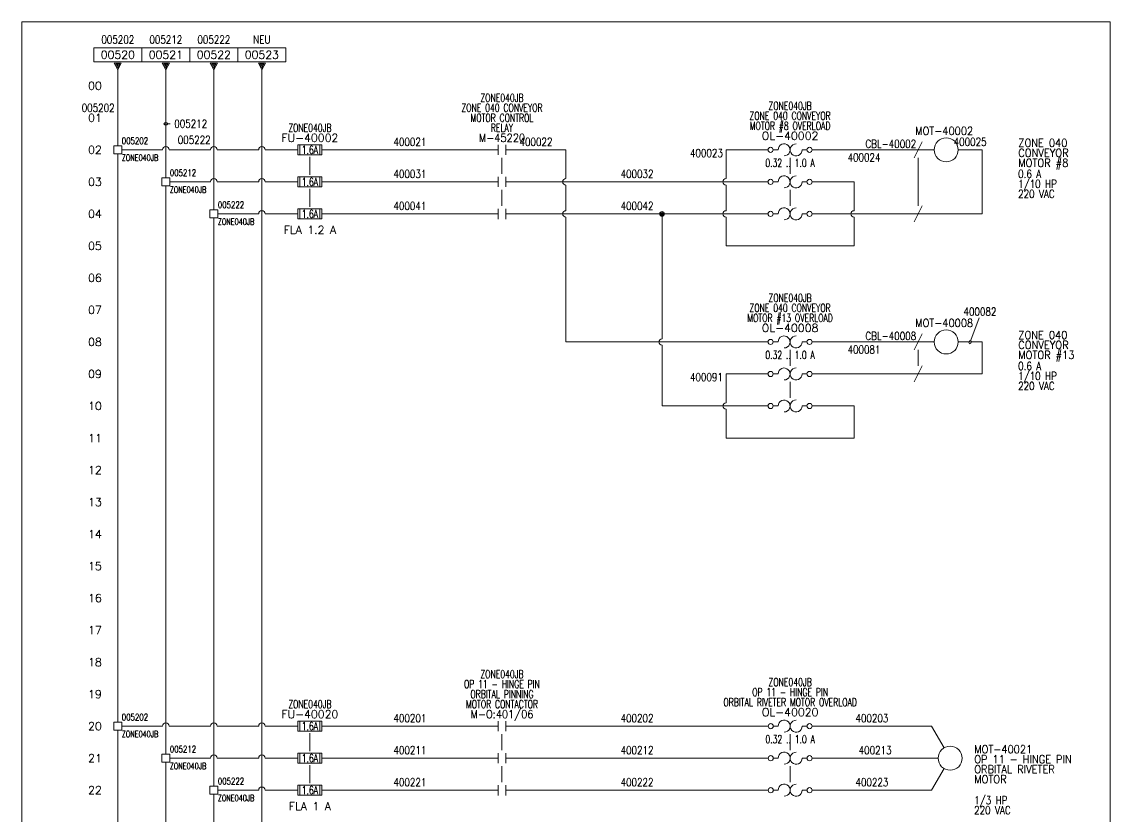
# Model space of a CAD drawing. Header units: inches. Extents: x 0 to 17, y 0 to 23.
# Drawn here: x 0 to 17, y 10.59 to 23 of the extents above; entities that cross this region are included whole.
import ezdxf
from ezdxf.enums import TextEntityAlignment as Align

# ---------------------------------------------------------------- set-up
doc = ezdxf.new("R2010")
doc.units = ezdxf.units.IN
doc.header["$MEASUREMENT"] = 0
doc.layers.get('0').update_dxf_attribs({"lineweight": 5})
for name, color, linetype, lineweight in [('DESC', 1, 'Continuous', 5), ('DESCCHILD', 1, 'Continuous', 5), ('LINK', 7, 'Continuous', 5), ('LOC', 252, 'Continuous', 5), ('MISC', 2, 'Continuous', 5), ('SYMS', 7, 'Continuous', 5), ('TAGS', 2, 'Continuous', 5), ('Title_Block_Info', 2, 'Continuous', 5), ('WIRENO', 1, 'Continuous', 5), ('WIRES', 7, 'Continuous', 5), ('XREF', 1, 'Continuous', 5)]:
    doc.layers.add(name, color=color, linetype=linetype, lineweight=lineweight)
doc.layers.add('WIRENO_DEST', color=1, linetype='Continuous')
doc.styles.get("Standard").update_dxf_attribs({"font": 'romans.shx'})
doc.styles.add('WD', font='romans.shx')

# ---------------------------------------------------------------- blocks, each defined once
blk = doc.blocks.new('WD_MLRH')
at = {"color": 2, "style": 'WD'}
blk.add_attdef('RUNGFIRST', text='', height=0.125, dxfattribs=at).set_placement((-0.25, 0), align=Align.MIDDLE_RIGHT)
at = {"style": 'WD', "flags": 1}
for tag, p in [('RUNGHORV', (-0.25, -0.127)), ('RUNGINC', (-0.25, -0.163)), ('WIRE-START', (-0.25, -0.356)), ('WIREMODE', (-0.25, -0.281)), ('RUNGDIST', (-0.25, -0.2)), ('RUNGCNT', (-0.25, -0.237)), ('WIREFMT', (-0.25, -0.321)), ('WIRE-GSUF', (-0.25, -0.396)), ('PH3SPACE', (-0.25, -0.437))]:
    blk.add_attdef(tag, text='', height=0.025, dxfattribs=at).set_placement(p, align=Align.RIGHT)
blk = doc.blocks.new('HOL11')
for p, q in [((-0.264, 0), (-0.188, 0)), ((0.188, 0), (0.264, 0))]:
    blk.add_line(p, q)
at = {"linetype": 'Continuous'}
for centre in [(-0.304, 0), (0.304, 0)]:
    blk.add_circle(centre, 0.04, dxfattribs=at)
for centre, start, end in [((-0.094, 0), 270.001, 180.002), ((0.094, 0), 90, 0.001)]:
    blk.add_arc(centre, 0.0938, start, end)
at = {"style": 'WD', "width": 0.7}
for tag, p in [('INST', (0, 0.795)), ('LOC', (0, 0.625)), ('DESC1', (0, 0.469)), ('DESC2', (0, 0.312)), ('RATING1', (0, -0.266))]:
    blk.add_attdef(tag, text='', height=0.125, dxfattribs=at).set_placement(p, align=Align.CENTER)
at = {"style": 'WD'}
blk.add_attdef('TAG1', text='', height=0.125, dxfattribs=at).set_placement((0, 0.156), align=Align.CENTER)
for tag, p, flags in [('X4TERM01', (-0.344, 0), 1), ('FAMILY', (0.205, 0.152), 9), ('X1TERM02', (0.344, 0), 1)]:
    blk.add_attdef(tag, p, '', height=0.01, dxfattribs=dict(at, flags=flags))
for tag, p in [('X2LINK', (0, 0.125)), ('X8LINK', (0, -0.125))]:
    blk.add_attdef(tag, p, '', height=0.01, dxfattribs=at)
at = {"linetype": 'Continuous', "style": 'WD', "flags": 9}
for tag, p in [('ASSYCODE', (0.219, 0.062)), ('MFG', (0.228, 0.089)), ('CAT', (0.23, 0.108))]:
    blk.add_attdef(tag, text='', height=0.01, dxfattribs=at).set_placement(p, align=Align.CENTER)
at = {"linetype": 'Continuous', "style": 'WD', "flags": 8}
blk.add_attdef('TERM01', text='', height=0.125, dxfattribs=at).set_placement((-0.406, -0.031), align=Align.TOP_RIGHT)
blk.add_attdef('TERM02', text='', height=0.125, dxfattribs=at).set_placement((0.406, -0.031), align=Align.TOP_LEFT)
blk = doc.blocks.new('HOL21')
for p, q in [((-0.264, 0), (-0.188, 0)), ((0.188, 0), (0.264, 0))]:
    blk.add_line(p, q)
at = {"linetype": 'Continuous'}
for centre in [(-0.304, 0), (0.304, 0)]:
    blk.add_circle(centre, 0.04, dxfattribs=at)
for centre, start, end in [((-0.094, 0), 270.001, 180.002), ((0.094, 0), 90, 0.001)]:
    blk.add_arc(centre, 0.0938, start, end)
at = {"style": 'WD', "width": 0.7}
for tag, p in [('INST', (0, 0.81)), ('LOC', (0, 0.641)), ('DESC1', (0, 0.484)), ('DESC2', (0, 0.328))]:
    blk.add_attdef(tag, text='', height=0.125, dxfattribs=at).set_placement(p, align=Align.CENTER)
at = {"style": 'WD'}
blk.add_attdef('TAG2', text='', height=0.125, dxfattribs=at).set_placement((0, 0.172), align=Align.CENTER)
for tag, p, flags in [('X4TERM01', (-0.344, 0), 1), ('FAMILY', (0.205, 0.152), 9), ('X1TERM02', (0.344, 0), 1)]:
    blk.add_attdef(tag, p, '', height=0.01, dxfattribs=dict(at, flags=flags))
for tag, p in [('X2LINK', (0, 0.125)), ('X8LINK', (0, -0.125))]:
    blk.add_attdef(tag, p, '', height=0.01, dxfattribs=at)
at = {"linetype": 'Continuous', "style": 'WD', "flags": 8}
blk.add_attdef('TERM01', text='', height=0.125, dxfattribs=at).set_placement((-0.406, -0.016), align=Align.TOP_RIGHT)
blk.add_attdef('TERM02', text='', height=0.125, dxfattribs=at).set_placement((0.406, -0.016), align=Align.TOP_LEFT)
blk = doc.blocks.new('HA2D2')
for p, q in [((0.375, 0.344), (-0.375, 0.344)), ((-0.375, 0.344), (-0.375, 0.125)), ((0.375, 0.125), (0.375, 0.344)), ((-0.375, 0.125), (0.375, 0.125)), ((0.055, 0.102), (-0.055, 0.102)), ((-0.055, 0.102), (0, 0)), ((0, 0.023), (-0.031, 0.086)), ((-0.031, 0.086), (0.031, 0.086)), ((0, 0.055), (-0.008, 0.07)), ((-0.008, 0.07), (0.008, 0.07)), ((0, 0), (0.055, 0.102)), ((0.031, 0.086), (0, 0.023)), ((0.008, 0.07), (0, 0.055))]:
    blk.add_line(p, q)
at = {"style": 'WD', "width": 0.8, "flags": 8}
for tag, p in [('DESC1', (0, 0.722)), ('WIRENO', (0, 0.534))]:
    blk.add_attdef(tag, text='', height=0.125, dxfattribs=at).set_placement(p, align=Align.TOP_CENTER)
at = {"style": 'WD'}
blk.add_attdef('XREF', text='', height=0.125, dxfattribs=at).set_placement((0, 0.172), align=Align.CENTER)
at = {"style": 'WD', "flags": 1}
for tag, p in [('X8TERM01', (0, 0)), ('SIGCODE', (0.088, 0.066))]:
    blk.add_attdef(tag, p, '', height=0.01, dxfattribs=at)
blk = doc.blocks.new('HMO12')
blk.add_circle((0, 0), 0.188)
at = {"style": 'WD'}
for tag, width, p in [('INST', 0.7, (-0.026, 0.559)), ('LOC', 0.7, (-0.026, 0.39)), ('TAG1', 0.9, (-0.031, 0.234))]:
    blk.add_attdef(tag, text='', height=0.125, dxfattribs=dict(at, width=width)).set_placement(p, align=Align.CENTER)
at = {"style": 'WD', "flags": 9}
blk.add_attdef('FAMILY', text='', height=0.01, dxfattribs=at).set_placement((-0.005, 0.17), align=Align.CENTER)
at = {"style": 'WD'}
for tag, p, width in [('DESC1', (1.126, 0.046), 0.9), ('DESC2', (1.126, -0.11), 0.9), ('DESC3', (1.126, -0.266), 0.9), ('RATING1', (1.125, -0.438), 0.8), ('RATING2', (1.125, -0.594), 0.8), ('RATING3', (1.125, -0.75), 0.8), ('RATING4', (1.125, -0.906), 0.8)]:
    blk.add_attdef(tag, p, '', height=0.125, dxfattribs=dict(at, width=width))
at = {"style": 'WD', "flags": 1}
for tag, p in [('X4TERM01', (-0.188, 0)), ('X1TERM02', (0.188, 0)), ('X0TERM03', (0.133, -0.133))]:
    blk.add_attdef(tag, p, '', height=0.01, dxfattribs=at)
at = {"linetype": 'Continuous', "style": 'WD', "flags": 9}
blk.add_attdef('ASSYCODE', text='', height=0.01, dxfattribs=at).set_placement((0, 0.125), align=Align.CENTER)
at = {"linetype": 'Continuous', "style": 'WD', "flags": 1}
for tag, p in [('MFG', (0, 0.14)), ('CAT', (0, 0.159))]:
    blk.add_attdef(tag, text='', height=0.01, dxfattribs=at).set_placement(p, align=Align.MIDDLE)
at = {"linetype": 'Continuous', "style": 'WD'}
blk.add_attdef('TERM01', text='', height=0.125, dxfattribs=at).set_placement((-0.231, -0.035), align=Align.TOP_RIGHT)
for tag, p in [('TERM02', (0.231, -0.035)), ('TERM03', (0.062, -0.219))]:
    blk.add_attdef(tag, text='', height=0.125, dxfattribs=at).set_placement(p, align=Align.TOP_LEFT)
blk = doc.blocks.new('HFU1')
for p, q in [((-0.188, -0.078), (-0.188, 0.078)), ((-0.188, 0.078), (0.188, 0.078)), ((-0.156, 0.078), (-0.156, -0.078)), ((0.156, 0.078), (0.156, -0.078)), ((0.188, 0.078), (0.188, -0.078)), ((0.188, -0.078), (-0.188, -0.078))]:
    blk.add_line(p, q)
at = {"style": 'WD', "width": 0.7}
for tag, p in [('INST', (0, 0.451)), ('LOC', (0, 0.281))]:
    blk.add_attdef(tag, text='', height=0.125, dxfattribs=at).set_placement(p, align=Align.CENTER)
at = {"style": 'WD'}
blk.add_attdef('TAG1', text='', height=0.125, dxfattribs=at).set_placement((0, 0.125), align=Align.CENTER)
at = {"linetype": 'Continuous', "style": 'WD', "flags": 9}
for tag, p in [('ASSYCODE', (0.157, 0.251)), ('MFG', (0.156, 0.083)), ('CAT', (0.156, 0.102))]:
    blk.add_attdef(tag, text='', height=0.01, dxfattribs=at).set_placement(p, align=Align.CENTER)
at = {"style": 'WD', "width": 0.7}
blk.add_attdef('RATING1', text='', height=0.125, dxfattribs=at).set_placement((0, 0), align=Align.MIDDLE_CENTER)
at = {"style": 'WD'}
for tag, p, flags in [('X4TERM01', (-0.188, 0), 1), ('FAMILY', (0.129, 0.108), 9), ('X1TERM02', (0.188, 0), 1)]:
    blk.add_attdef(tag, p, '', height=0.01, dxfattribs=dict(at, flags=flags))
for tag, p in [('X2LINK', (0, 0.109)), ('X8LINK', (0, -0.109))]:
    blk.add_attdef(tag, p, '', height=0.01, dxfattribs=at)
at = {"linetype": 'Continuous', "style": 'WD', "flags": 8}
blk.add_attdef('TERM01', text='', height=0.125, dxfattribs=at).set_placement((-0.25, -0.031), align=Align.TOP_RIGHT)
blk.add_attdef('TERM02', text='', height=0.125, dxfattribs=at).set_placement((0.25, -0.031), align=Align.TOP_LEFT)
blk = doc.blocks.new('HFU2')
for p, q in [((-0.188, -0.078), (-0.188, 0.078)), ((-0.188, 0.078), (0.188, 0.078)), ((-0.156, 0.078), (-0.156, -0.078)), ((0.156, 0.078), (0.156, -0.078)), ((0.188, 0.078), (0.188, -0.078)), ((0.188, -0.078), (-0.188, -0.078))]:
    blk.add_line(p, q)
at = {"style": 'WD', "width": 0.7}
for tag, p in [('INST', (0, 0.451)), ('LOC', (0, 0.281))]:
    blk.add_attdef(tag, text='', height=0.125, dxfattribs=at).set_placement(p, align=Align.CENTER)
at = {"style": 'WD'}
blk.add_attdef('TAG2', text='', height=0.125, dxfattribs=at).set_placement((0, 0.125), align=Align.CENTER)
at = {"linetype": 'Continuous', "style": 'WD', "flags": 9}
for tag, p in [('FAMILY', (0.157, 0.251)), ('ASSYCODE', (0.188, 0.235)), ('MFG', (0.156, 0.083)), ('CAT', (0.156, 0.102))]:
    blk.add_attdef(tag, text='', height=0.01, dxfattribs=at).set_placement(p, align=Align.CENTER)
at = {"style": 'WD', "width": 0.7}
blk.add_attdef('RATING1', text='', height=0.125, dxfattribs=at).set_placement((0, 0), align=Align.MIDDLE_CENTER)
at = {"style": 'WD', "flags": 1}
for tag, p in [('X4TERM01', (-0.188, 0)), ('X1TERM02', (0.188, 0))]:
    blk.add_attdef(tag, p, '', height=0.01, dxfattribs=at)
at = {"style": 'WD'}
for tag, p in [('X2LINK', (0, 0.109)), ('X8LINK', (0, -0.109))]:
    blk.add_attdef(tag, p, '', height=0.01, dxfattribs=at)
at = {"linetype": 'Continuous', "style": 'WD', "flags": 8}
blk.add_attdef('TERM01', text='', height=0.125, dxfattribs=at).set_placement((-0.25, -0.031), align=Align.TOP_RIGHT)
blk.add_attdef('TERM02', text='', height=0.125, dxfattribs=at).set_placement((0.25, -0.031), align=Align.TOP_LEFT)
blk = doc.blocks.new('HMS21')
at = {"linetype": 'Continuous'}
for p, q in [((-0.062, 0.08), (-0.062, -0.08)), ((0.062, 0.08), (0.062, -0.08))]:
    blk.add_line(p, q, dxfattribs=at)
at = {"style": 'WD'}
for tag, width, p in [('LOC', 0.7, (0, 0.75)), ('DESC1', 0.7, (0, 0.594)), ('DESC2', 0.7, (0, 0.437)), ('DESC3', 0.7, (0, 0.281)), ('TAG2', 0.9, (0, 0.125)), ('XREF', 0.7, (0, -0.297)), ('INST', 0.7, (0, -0.438))]:
    blk.add_attdef(tag, text='', height=0.125, dxfattribs=dict(at, width=width)).set_placement(p, align=Align.CENTER)
for tag, p, flags in [('X4TERM01', (-0.062, 0), 1), ('X1TERM02', (0.062, 0), 1), ('FAMILY', (0.097, 0.053), 9), ('CONTACT', (0.097, 0.036), 1)]:
    blk.add_attdef(tag, p, '', height=0.01, dxfattribs=dict(at, flags=flags))
for tag, p in [('X2LINK', (0, 0.125)), ('X8LINK', (0, -0.125))]:
    blk.add_attdef(tag, p, '', height=0.01, dxfattribs=at)
at = {"linetype": 'Continuous', "style": 'WD', "flags": 8}
blk.add_attdef('TERM01', text='', height=0.125, dxfattribs=at).set_placement((-0.125, -0.031), align=Align.TOP_RIGHT)
blk.add_attdef('TERM02', text='', height=0.125, dxfattribs=at).set_placement((0.125, -0.031), align=Align.TOP_LEFT)
blk = doc.blocks.new('WDDOT')
for radius in [0.0375, 0.0234, 0.0116]:
    blk.add_circle((0, 0), radius)
blk = doc.blocks.new('HW01')
for p, q in [((0.062, 0.125), (-0.062, -0.125)), ((0.031, 0), (-0.031, 0))]:
    blk.add_line(p, q)
at = {"style": 'WD', "width": 0.7, "flags": 1}
for tag, p in [('INST', (0, 0.357)), ('LOC', (0, 0.188)), ('DESC1', (0, -0.456)), ('XREF', (0, -0.3)), ('DESC2', (0, -0.613))]:
    blk.add_attdef(tag, text='', height=0.125, dxfattribs=at).set_placement(p, align=Align.CENTER)
at = {"style": 'WD', "width": 0.8}
blk.add_attdef('TAG1', text='', height=0.125, dxfattribs=at).set_placement((-0.031, 0.031), align=Align.RIGHT)
at = {"style": 'WD', "flags": 1}
for tag, p in [('X4TERM01', (-0.031, 0)), ('X1TERM01', (0.031, 0))]:
    blk.add_attdef(tag, p, '', height=0.01, dxfattribs=at)
at = {"linetype": 'Continuous', "style": 'WD', "flags": 9}
blk.add_attdef('ASSYCODE', text='', height=0.01, dxfattribs=at).set_placement((0.029, 0.042), align=Align.CENTER)
at = {"style": 'WD'}
for tag, p in [('X2LINK', (0, 0.125)), ('X8LINK', (0, -0.125))]:
    blk.add_attdef(tag, p, '', height=0.01, dxfattribs=at)
at = {"style": 'WD', "flags": 9}
blk.add_attdef('FAMILY', text='', height=0.01, dxfattribs=at).set_placement((0.023, 0.118), align=Align.CENTER)
at = {"style": 'WD', "width": 0.8}
blk.add_attdef('RATING1', (0.094, 0.031), '', height=0.125, dxfattribs=at)
at = {"style": 'WD', "width": 0.8, "flags": 1}
blk.add_attdef('MFG', text='', height=0.0938, dxfattribs=at).set_placement((-0.125, -0.031), align=Align.TOP_RIGHT)
blk.add_attdef('CAT', text='', height=0.0938, dxfattribs=at).set_placement((0.031, -0.031), align=Align.TOP_LEFT)
blk = doc.blocks.new('HW02')
for p, q in [((0.062, 0.125), (-0.062, -0.125)), ((0.031, 0), (-0.031, 0))]:
    blk.add_line(p, q)
at = {"style": 'WD', "width": 0.7, "flags": 1}
for tag, p in [('INST', (0, 0.357)), ('LOC', (0, 0.188)), ('DESC1', (0, -0.456)), ('XREF', (0, -0.3)), ('DESC2', (0, -0.613))]:
    blk.add_attdef(tag, text='', height=0.125, dxfattribs=at).set_placement(p, align=Align.CENTER)
at = {"style": 'WD', "width": 0.8}
blk.add_attdef('TAG2', text='', height=0.125, dxfattribs=at).set_placement((-0.031, 0.031), align=Align.RIGHT)
at = {"style": 'WD', "flags": 1}
for tag, p in [('X4TERM01', (-0.031, 0)), ('X1TERM01', (0.031, 0))]:
    blk.add_attdef(tag, p, '', height=0.01, dxfattribs=at)
at = {"style": 'WD'}
for tag, p in [('X2LINK', (0, 0.125)), ('X8LINK', (0, -0.125))]:
    blk.add_attdef(tag, p, '', height=0.01, dxfattribs=at)
at = {"style": 'WD', "flags": 9}
blk.add_attdef('FAMILY', text='', height=0.01, dxfattribs=at).set_placement((0.023, 0.118), align=Align.CENTER)
at = {"style": 'WD', "width": 0.8}
blk.add_attdef('RATING1', (0.094, 0.031), '', height=0.125, dxfattribs=at)
blk = doc.blocks.new('WD_WNV')
at = {"linetype": 'Continuous', "style": 'WD', "width": 0.8}
blk.add_attdef('WIRENO', text='', height=0.125, dxfattribs=at).set_placement((-0.05, 0), align=Align.MIDDLE_RIGHT)
blk = doc.blocks.new('WD_WNH')
at = {"linetype": 'Continuous', "style": 'WD', "width": 0.8}
blk.add_attdef('WIRENO', text='', height=0.125, dxfattribs=at).set_placement((0, 0.0625), align=Align.CENTER)
blk = doc.blocks.new('HMO13')
blk.add_circle((0, 0), 0.188)
at = {"style": 'WD'}
for tag, p, width in [('INST', (0.381, 0.403), 0.7), ('LOC', (0.381, 0.234), 0.7), ('TAG1', (0.375, 0.077), 0.9), ('DESC1', (0.376, -0.079), 0.9), ('DESC2', (0.376, -0.235), 0.9), ('DESC3', (0.376, -0.391), 0.9), ('RATING1', (0.375, -0.562), 0.8), ('RATING2', (0.375, -0.719), 0.8), ('RATING3', (0.375, -0.875), 0.8), ('RATING4', (0.375, -1.031), 0.8)]:
    blk.add_attdef(tag, p, '', height=0.125, dxfattribs=dict(at, width=width))
at = {"style": 'WD', "flags": 1}
for tag, p in [('X0TERM01', (-0.094, 0.162)), ('X4TERM02', (-0.188, 0)), ('X0TERM03', (-0.094, -0.162)), ('X0TERM04', (0.133, -0.133))]:
    blk.add_attdef(tag, p, '', height=0.01, dxfattribs=at)
at = {"style": 'WD', "flags": 9}
blk.add_attdef('FAMILY', text='', height=0.01, dxfattribs=at).set_placement((-0.005, 0.17), align=Align.CENTER)
at = {"linetype": 'Continuous', "style": 'WD', "flags": 9}
blk.add_attdef('ASSYCODE', text='', height=0.01, dxfattribs=at).set_placement((0, 0.125), align=Align.CENTER)
at = {"linetype": 'Continuous', "style": 'WD', "flags": 1}
for tag, p in [('MFG', (0, 0.14)), ('CAT', (0, 0.159))]:
    blk.add_attdef(tag, text='', height=0.01, dxfattribs=at).set_placement(p, align=Align.MIDDLE)
blk = doc.blocks.new('TB_P')
at = {"color": 5, "linetype": 'Continuous'}
blk.add_lwpolyline([(0, 0), (17, 0), (17, 23), (0, 23)], close=True, dxfattribs=at)
at = {"color": 2, "linetype": 'Continuous', "style": 'WD', "flags": 1}
for tag, p in [('REV1_NO', (1.734, 3.29)), ('REV1_BY', (7.303, 3.29)), ('REV1_DATE', (9.562, 3.29)), ('REV2_NO', (1.734, 3.04)), ('REV2_BY', (7.303, 3.04)), ('REV2_DATE', (9.562, 3.04)), ('REV3_NO', (1.734, 2.79)), ('REV3_BY', (7.303, 2.79)), ('REV3_DATE', (9.562, 2.79)), ('REV4_NO', (1.734, 2.54)), ('REV4_BY', (7.303, 2.54)), ('REV4_DATE', (9.562, 2.54)), ('REV5_NO', (1.734, 2.29)), ('REV5_BY', (7.303, 2.29)), ('REV5_DATE', (9.562, 2.29)), ('REV6_NO', (1.734, 2.04)), ('REV6_BY', (7.303, 2.04)), ('REV6_DATE', (9.562, 2.04)), ('REV7_NO', (1.734, 1.79)), ('REV7_BY', (7.303, 1.79)), ('REV7_DATE', (9.562, 1.79)), ('REV8_NO', (1.734, 1.54)), ('REV8_BY', (7.303, 1.54)), ('REV8_DATE', (9.562, 1.54)), ('REV9_NO', (1.734, 1.29)), ('REV9_BY', (7.303, 1.29)), ('REV9_DATE', (9.562, 1.29))]:
    blk.add_attdef(tag, text='', height=0.15, dxfattribs=at).set_placement(p, align=Align.MIDDLE_CENTER)
for tag, p in [('REV1_CHANGE', (2.292, 3.29)), ('REV2_CHANGE', (2.292, 3.04)), ('REV3_CHANGE', (2.292, 2.79)), ('REV4_CHANGE', (2.292, 2.54)), ('REV5_CHANGE', (2.292, 2.29)), ('REV6_CHANGE', (2.292, 2.04)), ('REV7_CHANGE', (2.292, 1.79)), ('REV8_CHANGE', (2.292, 1.54)), ('REV9_CHANGE', (2.292, 1.29))]:
    blk.add_attdef(tag, text='', height=0.15, dxfattribs=at).set_placement(p, align=Align.MIDDLE_LEFT)
at = {"layer": 'Title_Block_Info', "ltscale": 0.1}
for tag, p in [('CUSTOMER', (6.842, 0.833)), ('JOB DESCRIPTION LINE', (6.842, 0.5)), ('DRAWING DESCRIPTION', (6.842, 0.167))]:
    blk.add_attdef(tag, text='', height=0.15, dxfattribs=at).set_placement(p, align=Align.MIDDLE_LEFT)
at = {"layer": 'Title_Block_Info', "ltscale": 0.1, "style": 'WD'}
for tag, p in [('JOB #', (12.752, 0.833)), ('SEC. NO.', (14.75, 0.833)), ('SHT. NO.', (16.312, 0.833)), ('NAME', (12.795, 0.5)), ('REV', (16.194, 0.5))]:
    blk.add_attdef(tag, text='', height=0.125, dxfattribs=at).set_placement(p, align=Align.MIDDLE_CENTER)
blk.add_attdef('DATE', text='', height=0.125, dxfattribs=at).set_placement((15.188, 0.5), align=Align.MIDDLE_RIGHT)
blk.add_attdef('FILE NUMBER', text='', height=0.125, dxfattribs=at).set_placement((12.591, 0.167), align=Align.MIDDLE_LEFT)
blk = doc.blocks.new('VT0W01')
for p, q in [((-0.062, 0.062), (0.062, 0.062)), ((-0.062, -0.062), (-0.062, 0.062)), ((0.062, 0.062), (0.062, -0.062)), ((0.062, -0.062), (-0.062, -0.062))]:
    blk.add_line(p, q)
at = {"linetype": 'Continuous', "style": 'WD'}
for tag, p, width, flags in [('WIRENO', (0.062, 0.091), 0.8, 8), ('TAGSTRIP', (0.05, -0.282), 0.9, 8), ('CAT', (0.213, -0.406), 0.8, 1)]:
    blk.add_attdef(tag, p, '', height=0.1, dxfattribs=dict(at, width=width, flags=flags))
at = {"style": 'WD', "width": 0.7}
for tag, p in [('INST', (0.062, 0.208)), ('LOC', (0.062, -0.173))]:
    blk.add_attdef(tag, p, '', height=0.1, dxfattribs=at)
at = {"style": 'WD', "flags": 1}
for tag, p, height in [('X4TERM01', (-0.062, 0), 0.01), ('X4TERMDESC01', (-0.055, -0.023), 0.025), ('X2TERMDESC01', (-0.006, 0.029), 0.025), ('X2TERM01', (0, 0.062), 0.01), ('X1TERMDESC01', (0.039, -0.003), 0.025), ('X1TERM01', (0.062, 0), 0.01), ('X8TERM01', (0, -0.062), 0.01), ('X8TERMDESC01', (0, -0.054), 0.025)]:
    blk.add_attdef(tag, p, '', height=height, dxfattribs=at)
at = {"linetype": 'Continuous', "style": 'WD', "width": 0.8, "flags": 1}
blk.add_attdef('MFG', text='', height=0.1, dxfattribs=at).set_placement((0.088, -0.406), align=Align.RIGHT)
at = {"style": 'WD', "width": 0.7, "flags": 1}
blk.add_attdef('ASSYCODE', (0.062, -0.281), '', height=0.01, dxfattribs=at)

msp = doc.modelspace()

# ---------------------------------------------------------------- linework, layer by layer
at = {"layer": 'LINK'}
for points in [[(4.5, 20.891), (4.5, 20.609)], [(7.5, 20.875), (7.5, 20.625)], [(12, 20.875), (12, 20.625)], [(14, 20.875), (14, 20.125)], [(4.5, 20.391), (4.5, 20.109)], [(7.5, 20.375), (7.5, 20.125)], [(12, 20.375), (12, 20.125)], [(12, 17.875), (12, 17.625)], [(14, 17.875), (14, 17.625)], [(12, 17.375), (12, 17.125)], [(4.5, 11.891), (4.5, 11.609)], [(7.5, 11.875), (7.5, 11.625)], [(12.001, 11.875), (12.001, 11.625)], [(4.5, 11.391), (4.5, 11.109)], [(7.5, 11.375), (7.5, 11.125)], [(12.001, 11.375), (12.001, 11.125)]]:
    msp.add_lwpolyline(points, dxfattribs=at)
at = {"layer": 'WIRENO'}
for points in [[(2.316, 21.408), (2.281, 21.407), (2.265, 21.422), (2.234, 21.421), (2.219, 21.406), (2.235, 21.39), (2.266, 21.391), (2.274, 21.399)], [(14.952, 18.376), (14.823, 18.029), (14.803, 18.02), (14.793, 17.991), (14.802, 17.971), (14.822, 17.98), (14.833, 18.009), (14.828, 18.019)]]:
    msp.add_lwpolyline(points, dxfattribs=at)
at = {"layer": 'WIRES'}
for p, q in [((1.5, 22.25), (1.5, 21.062)), ((2.25, 22.25), (2.25, 20.562)), ((3, 22.25), (3, 20.062)), ((3.75, 22.25), (3.75, 2.25)), ((1.5, 20.938), (1.5, 12.062)), ((1.562, 21), (2.2, 21)), ((2.3, 21), (2.95, 21)), ((3.05, 21), (3.7, 21)), ((3.8, 21), (4.312, 21)), ((4.687, 21), (7.438, 21)), ((7.562, 21), (8.499, 21)), ((8.499, 21), (8.499, 20.55)), ((11, 20.55), (11, 21)), ((11, 21), (11.656, 21)), ((13.969, 21), (12.344, 21)), ((14.25, 21), (14.031, 21)), ((15, 21), (14.625, 21)), ((15, 20), (15, 21)), ((2.25, 20.438), (2.25, 11.562)), ((2.312, 20.5), (2.95, 20.5)), ((3.05, 20.5), (3.7, 20.5)), ((3.8, 20.5), (4.312, 20.5)), ((4.687, 20.5), (7.438, 20.5)), ((7.562, 20.5), (11.656, 20.5)), ((8.499, 20.45), (8.499, 20.05)), ((11, 20.05), (11, 20.45)), ((12.344, 20.5), (13, 20.5)), ((13, 20.5), (13, 20.05)), ((3, 19.938), (3, 11.062)), ((3.062, 20), (3.7, 20)), ((3.8, 20), (4.312, 20)), ((4.687, 20), (7.438, 20)), ((7.562, 20), (11.656, 20)), ((8.499, 19.95), (8.499, 18)), ((10, 20), (10, 18.05)), ((11, 19.5), (11, 19.95)), ((12.344, 20), (13.969, 20)), ((13, 19.95), (13, 19.5)), ((14.031, 20), (15, 20)), ((13, 19.5), (11, 19.5)), ((8.499, 18), (11.656, 18)), ((10, 17.95), (10, 17.5)), ((12.344, 18), (13.969, 18)), ((14.031, 18), (14.25, 18)), ((14.625, 18), (15, 18)), ((15, 18), (15, 17.5)), ((10, 17.5), (10, 17)), ((11, 17.5), (11.656, 17.5)), ((11, 17.05), (11, 17.5)), ((12.344, 17.5), (13.969, 17.5)), ((14.031, 17.5), (15, 17.5)), ((10, 17), (11.656, 17)), ((11, 16.5), (11, 16.95)), ((12.344, 17), (13, 17)), ((13, 17), (13, 16.5)), ((11, 16.5), (13, 16.5)), ((1.5, 11.938), (1.5, 2.25)), ((1.562, 12), (2.2, 12)), ((2.3, 12), (2.95, 12)), ((3.05, 12), (3.7, 12)), ((3.8, 12), (4.312, 12)), ((4.688, 12), (7.438, 12)), ((7.562, 12), (11.656, 12)), ((12.344, 12), (14.211, 12)), ((14.406, 11.662), (14.211, 12)), ((2.25, 11.438), (2.25, 2.25)), ((2.312, 11.5), (2.95, 11.5)), ((3.05, 11.5), (3.7, 11.5)), ((3.8, 11.5), (4.312, 11.5)), ((4.688, 11.5), (7.438, 11.5)), ((7.562, 11.5), (11.656, 11.5)), ((12.344, 11.5), (14.312, 11.5)), ((14.406, 11.338), (14.211, 11)), ((3, 10.938), (3, 2.25)), ((3.062, 11), (3.7, 11)), ((3.8, 11), (4.312, 11)), ((4.688, 11), (7.438, 11)), ((7.562, 11), (11.656, 11)), ((12.344, 11), (14.211, 11))]:
    msp.add_line(p, q, dxfattribs=at)
for centre, start, end in [((2.25, 21), 0, 180), ((3, 21), 0, 180), ((3.75, 21), 0, 180), ((3, 20.5), 0, 180), ((3.75, 20.5), 0, 180), ((8.499, 20.5), 90, 270), ((11, 20.5), 90, 270), ((3.75, 20), 0, 180), ((8.499, 20), 90, 270), ((11, 20), 90, 270), ((13, 20), 90, 270), ((10, 18), 90, 270), ((11, 17), 90, 270), ((2.25, 12), 0, 180), ((3, 12), 0, 180), ((3.75, 12), 0, 180), ((3, 11.5), 0, 180), ((3.75, 11.5), 0, 180), ((3.75, 11), 0, 180)]:
    msp.add_arc(centre, 0.05, start, end, dxfattribs=at)

# ---------------------------------------------------------------- block references
msp.add_blockref('TB_P', (0, 0))
msp.add_blockref('WD_MLRH', (1.5, 22)).add_auto_attribs({'RUNGFIRST': '00'})
at = {"layer": 'SYMS'}
ref = msp.add_blockref('HA2D2', (1.5, 22.25), dxfattribs=at)
ref.add_attrib('XREF', '00520', dxfattribs={"layer": 'XREF', "height": 0.125, "style": 'WD'}).set_placement((1.5, 22.422), align=Align.CENTER)
ref.add_attrib('WIRENO', '005202', dxfattribs={"layer": 'WIRENO_DEST', "height": 0.125, "style": 'WD', "width": 0.8, "flags": 8}).set_placement((1.5, 22.784), align=Align.TOP_CENTER)
ref = msp.add_blockref('HA2D2', (2.25, 22.25), dxfattribs=at)
ref.add_attrib('XREF', '00521', dxfattribs={"layer": 'XREF', "height": 0.125, "style": 'WD'}).set_placement((2.25, 22.422), align=Align.CENTER)
ref.add_attrib('WIRENO', '005212', dxfattribs={"layer": 'WIRENO_DEST', "height": 0.125, "style": 'WD', "width": 0.8, "flags": 8}).set_placement((2.25, 22.784), align=Align.TOP_CENTER)
ref = msp.add_blockref('HA2D2', (3, 22.25), dxfattribs=at)
ref.add_attrib('XREF', '00522', dxfattribs={"layer": 'XREF', "height": 0.125, "style": 'WD'}).set_placement((3, 22.422), align=Align.CENTER)
ref.add_attrib('WIRENO', '005222', dxfattribs={"layer": 'WIRENO_DEST', "height": 0.125, "style": 'WD', "width": 0.8, "flags": 8}).set_placement((3, 22.784), align=Align.TOP_CENTER)
ref = msp.add_blockref('HA2D2', (3.75, 22.25), dxfattribs=at)
ref.add_attrib('XREF', '00523', dxfattribs={"layer": 'XREF', "height": 0.125, "style": 'WD'}).set_placement((3.75, 22.422), align=Align.CENTER)
ref.add_attrib('WIRENO', 'NEU', dxfattribs={"layer": 'WIRENO_DEST', "height": 0.125, "style": 'WD', "width": 0.8, "flags": 8}).set_placement((3.75, 22.784), align=Align.TOP_CENTER)
ref = msp.add_blockref('HMS21', (7.5, 21), dxfattribs=at)
ref.add_attrib('TAG2', 'M-45220', dxfattribs={"layer": 'TAGS', "height": 0.125, "style": 'WD', "width": 0.9}).set_placement((7.5, 21.125), align=Align.CENTER)
ref.add_attrib('DESC1', 'ZONE 040 CONVEYOR', dxfattribs={"layer": 'DESCCHILD', "height": 0.125, "style": 'WD', "width": 0.7}).set_placement((7.5, 21.594), align=Align.CENTER)
ref.add_attrib('DESC2', 'MOTOR CONTROL', dxfattribs={"layer": 'DESCCHILD', "height": 0.125, "style": 'WD', "width": 0.7}).set_placement((7.5, 21.437), align=Align.CENTER)
ref.add_attrib('LOC', 'ZONE040JB', dxfattribs={"layer": 'LOC', "height": 0.125, "style": 'WD', "width": 0.7}).set_placement((7.5, 21.75), align=Align.CENTER)
ref.add_attrib('DESC3', 'RELAY', dxfattribs={"layer": 'DESCCHILD', "height": 0.125, "style": 'WD', "width": 0.7}).set_placement((7.5, 21.281), align=Align.CENTER)
ref = msp.add_blockref('HOL11', (12, 21), dxfattribs=at)
ref.add_attrib('RATING1', '0.32 .. 1.0 A', dxfattribs={"layer": 'MISC', "height": 0.125, "style": 'WD', "width": 0.7}).set_placement((12, 20.734), align=Align.CENTER)
ref.add_attrib('TAG1', 'OL-40002', dxfattribs={"layer": 'TAGS', "height": 0.125, "style": 'WD'}).set_placement((12, 21.156), align=Align.CENTER)
ref.add_attrib('DESC1', 'ZONE 040 CONVEYOR', dxfattribs={"layer": 'DESC', "height": 0.125, "style": 'WD', "width": 0.7}).set_placement((12, 21.469), align=Align.CENTER)
ref.add_attrib('DESC2', 'MOTOR #8 OVERLOAD', dxfattribs={"layer": 'DESC', "height": 0.125, "style": 'WD', "width": 0.7}).set_placement((12, 21.312), align=Align.CENTER)
ref.add_attrib('LOC', 'ZONE040JB', dxfattribs={"layer": 'LOC', "height": 0.125, "style": 'WD', "width": 0.7}).set_placement((12, 21.625), align=Align.CENTER)
ref = msp.add_blockref('HFU1', (4.5, 21), dxfattribs=at)
ref.add_attrib('TAG1', 'FU-40002', dxfattribs={"layer": 'TAGS', "height": 0.125, "style": 'WD'}).set_placement((4.5, 21.125), align=Align.CENTER)
ref.add_attrib('LOC', 'ZONE040JB', dxfattribs={"layer": 'LOC', "height": 0.125, "style": 'WD', "width": 0.7}).set_placement((4.5, 21.281), align=Align.CENTER)
ref.add_attrib('RATING1', '1.6A', dxfattribs={"layer": 'MISC', "height": 0.125, "style": 'WD', "width": 0.7}).set_placement((4.5, 21), align=Align.MIDDLE_CENTER)
ref = msp.add_blockref('HMO12', (14.438, 21), dxfattribs=at)
ref.add_attrib('TAG1', 'MOT-40002', dxfattribs={"layer": 'TAGS', "height": 0.125, "style": 'WD', "width": 0.9}).set_placement((14.406, 21.234), align=Align.CENTER)
ref.add_attrib('DESC2', 'CONVEYOR', (15.564, 20.89), dxfattribs={"layer": 'DESC', "height": 0.125, "style": 'WD', "width": 0.9})
ref.add_attrib('DESC1', 'ZONE 040', (15.564, 21.046), dxfattribs={"layer": 'DESC', "height": 0.125, "style": 'WD', "width": 0.9})
ref.add_attrib('RATING1', '0.6 A', (15.562, 20.562), dxfattribs={"layer": 'MISC', "height": 0.125, "style": 'WD', "width": 0.8})
ref.add_attrib('RATING2', '1/10 HP', (15.562, 20.406), dxfattribs={"layer": 'MISC', "height": 0.125, "style": 'WD', "width": 0.8})
ref.add_attrib('RATING3', '220 VAC', (15.562, 20.25), dxfattribs={"layer": 'MISC', "height": 0.125, "style": 'WD', "width": 0.8})
ref.add_attrib('DESC3', 'MOTOR #8', (15.564, 20.734), dxfattribs={"layer": 'DESC', "height": 0.125, "style": 'WD', "width": 0.9})
ref = msp.add_blockref('VT0W01', (1.5, 21), dxfattribs=at)
ref.add_attrib('WIRENO', '005202', (1.562, 21.091), dxfattribs={"layer": 'WIRENO', "linetype": 'Continuous', "height": 0.1, "style": 'WD', "width": 0.8, "flags": 8})
ref.add_attrib('LOC', 'ZONE040JB', (1.562, 20.827), dxfattribs={"layer": 'LOC', "height": 0.1, "style": 'WD', "width": 0.7})
ref = msp.add_blockref('HW01', (14, 21), dxfattribs=at)
ref.add_attrib('TAG1', 'CBL-40002', dxfattribs={"layer": 'TAGS', "height": 0.125, "style": 'WD', "width": 0.8}).set_placement((13.969, 21.031), align=Align.RIGHT)
ref = msp.add_blockref('VT0W01', (2.25, 20.5), dxfattribs=at)
ref.add_attrib('WIRENO', '005212', (2.312, 20.591), dxfattribs={"layer": 'WIRENO', "linetype": 'Continuous', "height": 0.1, "style": 'WD', "width": 0.8, "flags": 8})
ref.add_attrib('LOC', 'ZONE040JB', (2.312, 20.327), dxfattribs={"layer": 'LOC', "height": 0.1, "style": 'WD', "width": 0.7})
ref = msp.add_blockref('HFU2', (4.5, 20.5), dxfattribs=at)
ref.add_attrib('RATING1', '1.6A', dxfattribs={"layer": 'MISC', "height": 0.125, "style": 'WD', "width": 0.7}).set_placement((4.5, 20.5), align=Align.MIDDLE_CENTER)
for name, p in [('HMS21', (7.5, 20.5)), ('HOL21', (12, 20.5)), ('HMS21', (7.5, 20)), ('HOL21', (12, 20)), ('HW02', (14, 20)), ('WDDOT', (10, 20)), ('HOL21', (12, 17.5)), ('HW02', (14, 17.5)), ('HOL21', (12, 17)), ('HMS21', (7.5, 11.5)), ('HOL21', (12.001, 11.5)), ('HMS21', (7.5, 11)), ('HOL21', (12.001, 11))]:
    msp.add_blockref(name, p, dxfattribs=at)
ref = msp.add_blockref('VT0W01', (3, 20), dxfattribs=at)
ref.add_attrib('WIRENO', '005222', (3.062, 20.091), dxfattribs={"layer": 'WIRENO', "linetype": 'Continuous', "height": 0.1, "style": 'WD', "width": 0.8, "flags": 8})
ref.add_attrib('LOC', 'ZONE040JB', (3.062, 19.827), dxfattribs={"layer": 'LOC', "height": 0.1, "style": 'WD', "width": 0.7})
ref = msp.add_blockref('HFU2', (4.5, 20), dxfattribs=at)
ref.add_attrib('RATING1', '1.6A', dxfattribs={"layer": 'MISC', "height": 0.125, "style": 'WD', "width": 0.7}).set_placement((4.5, 20), align=Align.MIDDLE_CENTER)
ref = msp.add_blockref('HOL11', (12, 18), dxfattribs=at)
ref.add_attrib('RATING1', '0.32 .. 1.0 A', dxfattribs={"layer": 'MISC', "height": 0.125, "style": 'WD', "width": 0.7}).set_placement((12, 17.734), align=Align.CENTER)
ref.add_attrib('TAG1', 'OL-40008', dxfattribs={"layer": 'TAGS', "height": 0.125, "style": 'WD'}).set_placement((12, 18.156), align=Align.CENTER)
ref.add_attrib('DESC1', 'ZONE 040 CONVEYOR', dxfattribs={"layer": 'DESC', "height": 0.125, "style": 'WD', "width": 0.7}).set_placement((12, 18.469), align=Align.CENTER)
ref.add_attrib('DESC2', 'MOTOR #13 OVERLOAD', dxfattribs={"layer": 'DESC', "height": 0.125, "style": 'WD', "width": 0.7}).set_placement((12, 18.312), align=Align.CENTER)
ref.add_attrib('LOC', 'ZONE040JB', dxfattribs={"layer": 'LOC', "height": 0.125, "style": 'WD', "width": 0.7}).set_placement((12, 18.625), align=Align.CENTER)
ref = msp.add_blockref('HMO12', (14.438, 18), dxfattribs=at)
ref.add_attrib('TAG1', 'MOT-40008', dxfattribs={"layer": 'TAGS', "height": 0.125, "style": 'WD', "width": 0.9}).set_placement((14.406, 18.234), align=Align.CENTER)
ref.add_attrib('DESC2', 'CONVEYOR', (15.564, 17.89), dxfattribs={"layer": 'DESC', "height": 0.125, "style": 'WD', "width": 0.9})
ref.add_attrib('DESC1', 'ZONE 040', (15.564, 18.046), dxfattribs={"layer": 'DESC', "height": 0.125, "style": 'WD', "width": 0.9})
ref.add_attrib('RATING1', '0.6 A', (15.562, 17.562), dxfattribs={"layer": 'MISC', "height": 0.125, "style": 'WD', "width": 0.8})
ref.add_attrib('RATING2', '1/10 HP', (15.562, 17.406), dxfattribs={"layer": 'MISC', "height": 0.125, "style": 'WD', "width": 0.8})
ref.add_attrib('RATING3', '220 VAC', (15.562, 17.25), dxfattribs={"layer": 'MISC', "height": 0.125, "style": 'WD', "width": 0.8})
ref.add_attrib('DESC3', 'MOTOR #13', (15.564, 17.734), dxfattribs={"layer": 'DESC', "height": 0.125, "style": 'WD', "width": 0.9})
ref = msp.add_blockref('HW01', (14, 18), dxfattribs=at)
ref.add_attrib('TAG1', 'CBL-40008', dxfattribs={"layer": 'TAGS', "height": 0.125, "style": 'WD', "width": 0.8}).set_placement((13.969, 18.031), align=Align.RIGHT)
ref = msp.add_blockref('HMS21', (7.5, 12), dxfattribs=at)
ref.add_attrib('TAG2', 'M-O:401/06', dxfattribs={"layer": 'TAGS', "height": 0.125, "style": 'WD', "width": 0.9}).set_placement((7.5, 12.125), align=Align.CENTER)
ref.add_attrib('DESC1', 'OP 11 - HINGE PIN', dxfattribs={"layer": 'DESCCHILD', "height": 0.125, "style": 'WD', "width": 0.7}).set_placement((7.5, 12.594), align=Align.CENTER)
ref.add_attrib('DESC2', 'ORBITAL PINNING', dxfattribs={"layer": 'DESCCHILD', "height": 0.125, "style": 'WD', "width": 0.7}).set_placement((7.5, 12.437), align=Align.CENTER)
ref.add_attrib('LOC', 'ZONE040JB', dxfattribs={"layer": 'LOC', "height": 0.125, "style": 'WD', "width": 0.7}).set_placement((7.5, 12.75), align=Align.CENTER)
ref.add_attrib('DESC3', 'MOTOR CONTACTOR', dxfattribs={"layer": 'DESCCHILD', "height": 0.125, "style": 'WD', "width": 0.7}).set_placement((7.5, 12.281), align=Align.CENTER)
ref = msp.add_blockref('HOL11', (12.001, 12), dxfattribs=at)
ref.add_attrib('RATING1', '0.32 .. 1.0 A', dxfattribs={"layer": 'MISC', "height": 0.125, "style": 'WD', "width": 0.7}).set_placement((12.001, 11.734), align=Align.CENTER)
ref.add_attrib('TAG1', 'OL-40020', dxfattribs={"layer": 'TAGS', "height": 0.125, "style": 'WD'}).set_placement((12.001, 12.156), align=Align.CENTER)
ref.add_attrib('DESC1', 'OP 11 - HINGE PIN', dxfattribs={"layer": 'DESC', "height": 0.125, "style": 'WD', "width": 0.7}).set_placement((12.001, 12.469), align=Align.CENTER)
ref.add_attrib('DESC2', 'ORBITAL RIVETER MOTOR OVERLOAD', dxfattribs={"layer": 'DESC', "height": 0.125, "style": 'WD', "width": 0.7}).set_placement((12.001, 12.312), align=Align.CENTER)
ref.add_attrib('LOC', 'ZONE040JB', dxfattribs={"layer": 'LOC', "height": 0.125, "style": 'WD', "width": 0.7}).set_placement((12.001, 12.625), align=Align.CENTER)
ref = msp.add_blockref('HFU1', (4.5, 12), dxfattribs=at)
ref.add_attrib('TAG1', 'FU-40020', dxfattribs={"layer": 'TAGS', "height": 0.125, "style": 'WD'}).set_placement((4.5, 12.125), align=Align.CENTER)
ref.add_attrib('LOC', 'ZONE040JB', dxfattribs={"layer": 'LOC', "height": 0.125, "style": 'WD', "width": 0.7}).set_placement((4.5, 12.281), align=Align.CENTER)
ref.add_attrib('RATING1', '1.6A', dxfattribs={"layer": 'MISC', "height": 0.125, "style": 'WD', "width": 0.7}).set_placement((4.5, 12), align=Align.MIDDLE_CENTER)
ref = msp.add_blockref('VT0W01', (1.5, 12), dxfattribs=at)
ref.add_attrib('WIRENO', '005202', (1.562, 12.091), dxfattribs={"layer": 'WIRENO', "linetype": 'Continuous', "height": 0.1, "style": 'WD', "width": 0.8, "flags": 8})
ref.add_attrib('LOC', 'ZONE040JB', (1.562, 11.827), dxfattribs={"layer": 'LOC', "height": 0.1, "style": 'WD', "width": 0.7})
ref = msp.add_blockref('VT0W01', (2.25, 11.5), dxfattribs=at)
ref.add_attrib('WIRENO', '005212', (2.312, 11.591), dxfattribs={"layer": 'WIRENO', "linetype": 'Continuous', "height": 0.1, "style": 'WD', "width": 0.8, "flags": 8})
ref.add_attrib('LOC', 'ZONE040JB', (2.312, 11.327), dxfattribs={"layer": 'LOC', "height": 0.1, "style": 'WD', "width": 0.7})
ref = msp.add_blockref('HFU2', (4.5, 11.5), dxfattribs=at)
ref.add_attrib('RATING1', '1.6A', dxfattribs={"layer": 'MISC', "height": 0.125, "style": 'WD', "width": 0.7}).set_placement((4.5, 11.5), align=Align.MIDDLE_CENTER)
ref = msp.add_blockref('HMO13', (14.5, 11.5), dxfattribs=at)
ref.add_attrib('TAG1', 'MOT-40021', (14.875, 11.577), dxfattribs={"layer": 'TAGS', "height": 0.125, "style": 'WD', "width": 0.9})
ref.add_attrib('DESC2', 'ORBITAL RIVETER', (14.876, 11.265), dxfattribs={"layer": 'DESC', "height": 0.125, "style": 'WD', "width": 0.9})
ref.add_attrib('DESC1', 'OP 11 - HINGE PIN', (14.876, 11.421), dxfattribs={"layer": 'DESC', "height": 0.125, "style": 'WD', "width": 0.9})
ref.add_attrib('RATING2', '1/3 HP', (14.875, 10.781), dxfattribs={"layer": 'MISC', "height": 0.125, "style": 'WD', "width": 0.8})
ref.add_attrib('RATING3', '220 VAC', (14.875, 10.625), dxfattribs={"layer": 'MISC', "height": 0.125, "style": 'WD', "width": 0.8})
ref.add_attrib('DESC3', 'MOTOR', (14.876, 11.109), dxfattribs={"layer": 'DESC', "height": 0.125, "style": 'WD', "width": 0.9})
ref = msp.add_blockref('VT0W01', (3, 11), dxfattribs=at)
ref.add_attrib('WIRENO', '005222', (3.062, 11.091), dxfattribs={"layer": 'WIRENO', "linetype": 'Continuous', "height": 0.1, "style": 'WD', "width": 0.8, "flags": 8})
ref.add_attrib('LOC', 'ZONE040JB', (3.062, 10.827), dxfattribs={"layer": 'LOC', "height": 0.1, "style": 'WD', "width": 0.7})
ref = msp.add_blockref('HFU2', (4.5, 11), dxfattribs=at)
ref.add_attrib('RATING1', '1.6A', dxfattribs={"layer": 'MISC', "height": 0.125, "style": 'WD', "width": 0.7}).set_placement((4.5, 11), align=Align.MIDDLE_CENTER)
at = {"layer": 'WIRENO'}
ref = msp.add_blockref('WD_WNV', (1.5, 21.656), dxfattribs=at)
ref.add_attrib('WIRENO', '005202', dxfattribs={"linetype": 'Continuous', "height": 0.125, "style": 'WD', "width": 0.8}).set_placement((1.45, 21.656), align=Align.MIDDLE_RIGHT)
ref = msp.add_blockref('WD_WNV', (2.25, 21.406), dxfattribs=at)
ref.add_attrib('WIRENO', '005212', dxfattribs={"linetype": 'Continuous', "height": 0.125, "style": 'WD', "width": 0.8}).set_placement((2.896, 21.408), align=Align.MIDDLE_RIGHT)
ref = msp.add_blockref('WD_WNV', (3, 21.156), dxfattribs=at)
ref.add_attrib('WIRENO', '005222', dxfattribs={"linetype": 'Continuous', "height": 0.125, "style": 'WD', "width": 0.8}).set_placement((2.95, 21.156), align=Align.MIDDLE_RIGHT)
ref = msp.add_blockref('WD_WNH', (6.062, 21), dxfattribs=at)
ref.add_attrib('WIRENO', '400021', dxfattribs={"linetype": 'Continuous', "height": 0.125, "style": 'WD', "width": 0.8}).set_placement((6.062, 21.062), align=Align.CENTER)
ref = msp.add_blockref('WD_WNH', (8.031, 21), dxfattribs=at)
ref.add_attrib('WIRENO', '400022', dxfattribs={"linetype": 'Continuous', "height": 0.125, "style": 'WD', "width": 0.8}).set_placement((8.031, 21.062), align=Align.CENTER)
ref = msp.add_blockref('WD_WNH', (14.812, 21), dxfattribs=at)
ref.add_attrib('WIRENO', '400025', dxfattribs={"linetype": 'Continuous', "height": 0.125, "style": 'WD', "width": 0.8}).set_placement((14.812, 21.062), align=Align.CENTER)
ref = msp.add_blockref('WD_WNV', (11, 20.95), dxfattribs=at)
ref.add_attrib('WIRENO', '400023', dxfattribs={"linetype": 'Continuous', "height": 0.125, "style": 'WD', "width": 0.8}).set_placement((10.95, 20.95), align=Align.MIDDLE_RIGHT)
ref = msp.add_blockref('WD_WNH', (13.156, 21), dxfattribs=at)
ref.add_attrib('WIRENO', '400024', dxfattribs={"linetype": 'Continuous', "height": 0.125, "style": 'WD', "width": 0.8}).set_placement((13.154, 20.819), align=Align.CENTER)
ref = msp.add_blockref('WD_WNH', (6.062, 20.5), dxfattribs=at)
ref.add_attrib('WIRENO', '400031', dxfattribs={"linetype": 'Continuous', "height": 0.125, "style": 'WD', "width": 0.8}).set_placement((6.062, 20.562), align=Align.CENTER)
ref = msp.add_blockref('WD_WNH', (9.609, 20.5), dxfattribs=at)
ref.add_attrib('WIRENO', '400032', dxfattribs={"linetype": 'Continuous', "height": 0.125, "style": 'WD', "width": 0.8}).set_placement((9.609, 20.562), align=Align.CENTER)
ref = msp.add_blockref('WD_WNH', (6.062, 20), dxfattribs=at)
ref.add_attrib('WIRENO', '400041', dxfattribs={"linetype": 'Continuous', "height": 0.125, "style": 'WD', "width": 0.8}).set_placement((6.062, 20.062), align=Align.CENTER)
ref = msp.add_blockref('WD_WNH', (9.609, 20), dxfattribs=at)
ref.add_attrib('WIRENO', '400042', dxfattribs={"linetype": 'Continuous', "height": 0.125, "style": 'WD', "width": 0.8}).set_placement((9.609, 20.062), align=Align.CENTER)
ref = msp.add_blockref('WD_WNH', (14.812, 18), dxfattribs=at)
ref.add_attrib('WIRENO', '400082', dxfattribs={"linetype": 'Continuous', "height": 0.125, "style": 'WD', "width": 0.8}).set_placement((14.965, 18.411), align=Align.CENTER)
ref = msp.add_blockref('WD_WNH', (13.156, 18), dxfattribs=at)
ref.add_attrib('WIRENO', '400081', dxfattribs={"linetype": 'Continuous', "height": 0.125, "style": 'WD', "width": 0.8}).set_placement((13.154, 17.819), align=Align.CENTER)
ref = msp.add_blockref('WD_WNV', (11, 17.45), dxfattribs=at)
ref.add_attrib('WIRENO', '400091', dxfattribs={"linetype": 'Continuous', "height": 0.125, "style": 'WD', "width": 0.8}).set_placement((10.95, 17.45), align=Align.MIDDLE_RIGHT)
ref = msp.add_blockref('WD_WNH', (6.062, 12), dxfattribs=at)
ref.add_attrib('WIRENO', '400201', dxfattribs={"linetype": 'Continuous', "height": 0.125, "style": 'WD', "width": 0.8}).set_placement((6.062, 12.062), align=Align.CENTER)
ref = msp.add_blockref('WD_WNH', (9.609, 12), dxfattribs=at)
ref.add_attrib('WIRENO', '400202', dxfattribs={"linetype": 'Continuous', "height": 0.125, "style": 'WD', "width": 0.8}).set_placement((9.609, 12.062), align=Align.CENTER)
ref = msp.add_blockref('WD_WNH', (13.278, 12), dxfattribs=at)
ref.add_attrib('WIRENO', '400203', dxfattribs={"linetype": 'Continuous', "height": 0.125, "style": 'WD', "width": 0.8}).set_placement((13.278, 12.062), align=Align.CENTER)
ref = msp.add_blockref('WD_WNH', (6.062, 11.5), dxfattribs=at)
ref.add_attrib('WIRENO', '400211', dxfattribs={"linetype": 'Continuous', "height": 0.125, "style": 'WD', "width": 0.8}).set_placement((6.062, 11.562), align=Align.CENTER)
ref = msp.add_blockref('WD_WNH', (9.609, 11.5), dxfattribs=at)
ref.add_attrib('WIRENO', '400212', dxfattribs={"linetype": 'Continuous', "height": 0.125, "style": 'WD', "width": 0.8}).set_placement((9.609, 11.562), align=Align.CENTER)
ref = msp.add_blockref('WD_WNH', (13.328, 11.5), dxfattribs=at)
ref.add_attrib('WIRENO', '400213', dxfattribs={"linetype": 'Continuous', "height": 0.125, "style": 'WD', "width": 0.8}).set_placement((13.328, 11.562), align=Align.CENTER)
ref = msp.add_blockref('WD_WNH', (6.062, 11), dxfattribs=at)
ref.add_attrib('WIRENO', '400221', dxfattribs={"linetype": 'Continuous', "height": 0.125, "style": 'WD', "width": 0.8}).set_placement((6.062, 11.062), align=Align.CENTER)
ref = msp.add_blockref('WD_WNH', (9.609, 11), dxfattribs=at)
ref.add_attrib('WIRENO', '400222', dxfattribs={"linetype": 'Continuous', "height": 0.125, "style": 'WD', "width": 0.8}).set_placement((9.609, 11.062), align=Align.CENTER)
ref = msp.add_blockref('WD_WNH', (13.278, 11), dxfattribs=at)
ref.add_attrib('WIRENO', '400223', dxfattribs={"linetype": 'Continuous', "height": 0.125, "style": 'WD', "width": 0.8}).set_placement((13.278, 11.062), align=Align.CENTER)

# ---------------------------------------------------------------- texts
at = {"color": 2, "style": 'WD'}
for s, p in [('01', (1.25, 21.5)), ('02', (1.25, 21)), ('03', (1.25, 20.5)), ('04', (1.25, 20)), ('05', (1.25, 19.5)), ('06', (1.25, 19)), ('07', (1.25, 18.5)), ('08', (1.25, 18)), ('09', (1.25, 17.5)), ('10', (1.25, 17)), ('11', (1.25, 16.5)), ('12', (1.25, 16)), ('13', (1.25, 15.5)), ('14', (1.25, 15)), ('15', (1.25, 14.5)), ('16', (1.25, 14)), ('17', (1.25, 13.5)), ('18', (1.25, 13)), ('19', (1.25, 12.5)), ('20', (1.25, 12)), ('21', (1.25, 11.5)), ('22', (1.25, 11))]:
    msp.add_text(s, height=0.125, dxfattribs=at).set_placement(p, align=Align.MIDDLE_RIGHT)
at = {"layer": 'SYMS', "char_height": 0.125, "width": 1.156, "attachment_point": 2}
for s, insert in [('FLA 1.2 A', (4.5, 19.812)), ('FLA 1 A', (4.5, 10.812))]:
    msp.add_mtext(s, dxfattribs=dict(at, insert=insert))

doc.saveas('drawing.dxf')
